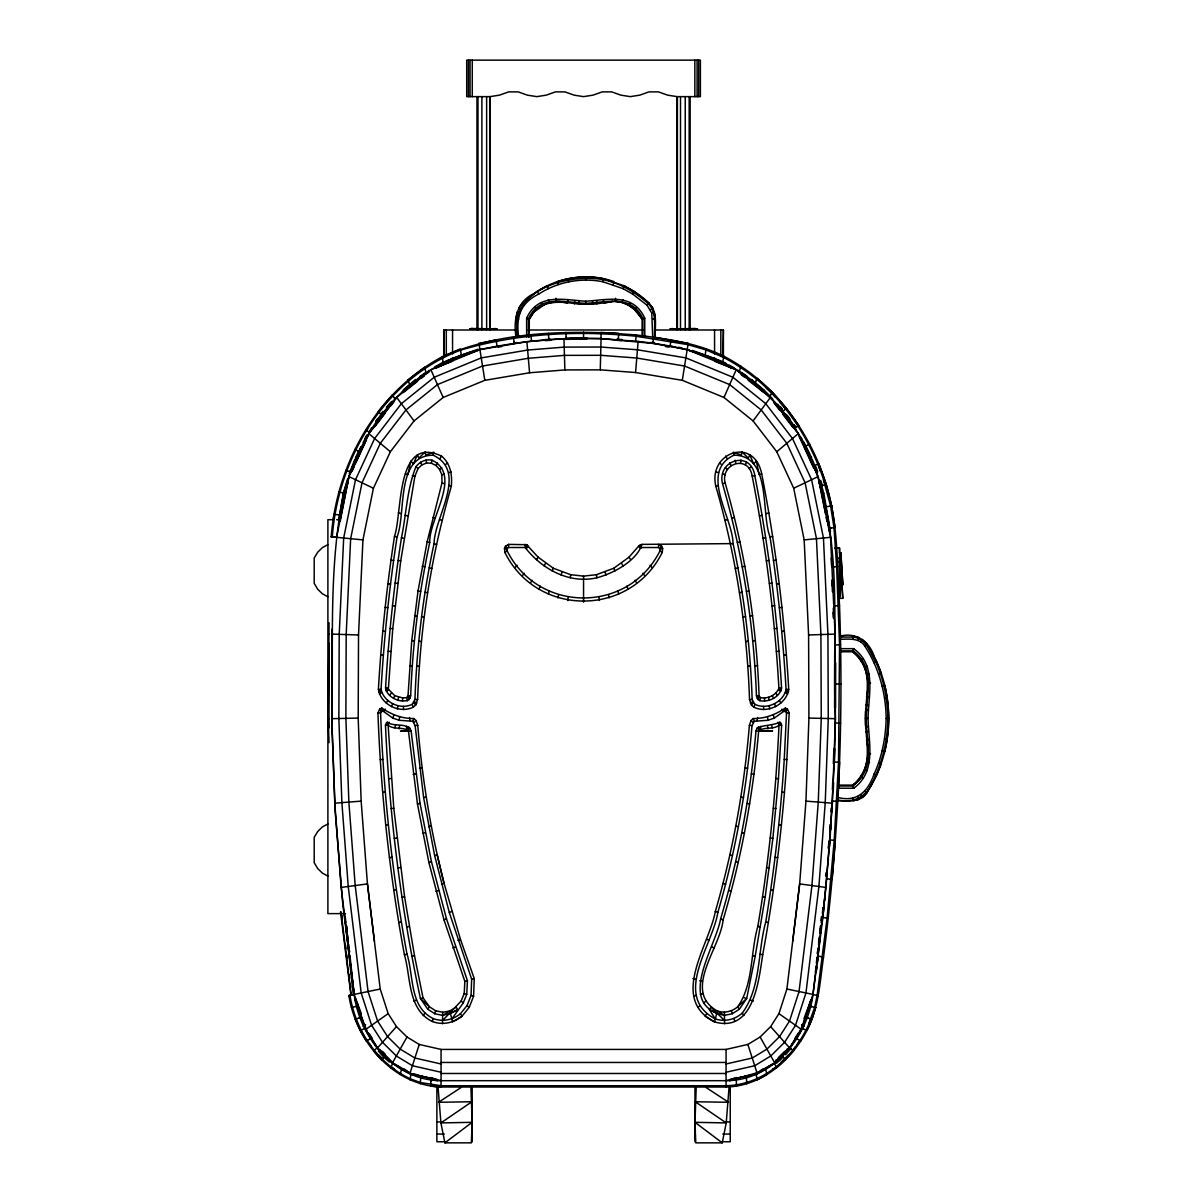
<?xml version="1.0" encoding="UTF-8"?>
<svg xmlns="http://www.w3.org/2000/svg" width="1203" height="1203" viewBox="0 0 1203 1203"><rect width="100%" height="100%" fill="white"/><g stroke="black" fill="none" stroke-linecap="round" stroke-linejoin="round"><path stroke-width="1.5" d="M642.898 337.066L642.913 318.81L644.763 318.178C633.094 292.645 607.545 299.863 585.696 301.231C563.846 299.863 538.282 292.63 526.628 318.178L526.628 336.93M329.036 727.95L329.021 643.199M344.404 913.182L353.276 994.61L354.163 994.415L342.735 903.664L335.246 812.341L331.727 718.672C333.772 643.575 328.208 566.914 343.832 492.959C349.637 472.223 357.667 452.102 368.81 433.621L369.411 432.478C393.907 392.163 433.456 360.133 479.937 349.607C519.636 341.111 560.342 337.171 600.929 338.614L638.131 341.411C679.56 346.088 722.567 355.065 755.048 383.065C775.92 400.464 792.927 422.193 805.469 446.283C846.04 530.643 831.408 628.101 835.393 718.672L834.296 762.07L830.01 839.905L822.897 917.438L812.972 994.415C807.469 1037.903 772.386 1080.61 726.071 1080.685L441.05 1080.685C394.749 1080.61 359.652 1037.903 354.163 994.415L349.938 955.573M358.193 718.086L358.524 634.973L362.945 539.891L373.426 488.238L390.358 451.742L414.027 420.93L443.155 397.486L484.809 380.328L529.576 372.765L564.884 369.938L600.267 369.847L635.575 372.524L682.312 380.328L723.98 397.486L753.093 420.93L776.762 451.742L793.694 488.238L804.175 539.891L808.596 634.973L808.927 718.086L805.95 801.123L799.664 883.904L786.897 989.031L778.942 1013.648L770.642 1026.61L760.131 1037.016L747.875 1044.445L726.071 1049.422L441.05 1049.422L419.245 1044.445L406.99 1037.016L396.479 1026.61L388.163 1013.648L380.223 989.031L367.441 883.904L361.156 801.123L358.193 718.086L331.727 718.672L334.765 803.198L341.156 887.438L354.163 994.415L380.223 989.031M641.951 547.515L658.537 547.515L660.191 549.139L660.011 550.763C628.763 613.68 538.358 613.665 507.11 550.763L507.335 548.252L508.583 547.515L525.17 547.515C541.651 568.869 569.094 584.222 596.868 577.786C613.485 573.395 636.703 560.884 641.966 544.388L733.063 543.606C732.567 516.613 698.778 471.771 734.041 455.155C771.875 455.696 760.627 512.403 770.04 537.004C777.845 587.545 783.108 638.462 786.07 689.53C783.168 702.387 766.867 710.236 754.882 704.296L752.161 699.514C750.401 647.109 744.055 594.884 733.063 543.606M834.581 707.74L834.792 662.913L835.679 662.898L835.483 707.755M331.727 718.672L332.163 628.928M715.86 486.373C707.725 452.208 754.191 436.118 761.71 473.877C775.574 544.974 784.582 617.004 788.717 689.319C786.536 704.356 767.559 714.056 753.875 707.169L751.364 704.973L749.514 699.529C747.093 627.455 735.905 555.681 715.86 486.373L718.371 485.365M838.506 785.093L852.957 785.093C874.686 768.912 865.258 741.243 865.423 718.432C865.273 695.62 874.671 667.951 852.957 651.785L840.326 651.785M442.524 1023.678L442.719 1012.264L435.681 1010.791L429.396 1006.776L420.418 998.49C401.095 908.581 389.501 817.063 385.471 725.183L387.231 722.191C393.982 727.409 407.802 721.965 411.125 730.988L420.042 803.348L431.441 861.679L446.493 918.821L467.426 980.791L466.749 994.355L463.29 1002.881L451.892 1018.896L452.493 1021.888L462.027 1016.189L469.215 1007.347L473.606 996.234L474.253 978.58L460.418 939.257L444.042 883.288C430.734 831.514 422.178 778.582 417.757 725.319L416.058 720.597L413.937 718.552C401.862 718.627 391.576 714.627 381.757 708.026L379.712 709.078L377.937 712.868C380.9 794.01 389.622 874.927 404.419 954.776C411.005 977.317 407.501 1009.422 432.313 1021.497C442.493 1025.437 453.651 1022.956 462.027 1016.189L460.448 1013.708L467.035 1005.588L471.065 995.392L471.666 979.197L449.29 912.475L434.644 855.589L423.606 797.574L415.125 725.62L412.734 721.244L399.125 720.281L392.795 718.086L383.516 711.439L382.103 711.003L380.584 712.928C383.531 793.83 392.268 874.506 406.99 954.099C413.847 975.603 409.306 1006.881 433.185 1018.565C442.524 1022.144 452.809 1019.979 460.448 1013.708M441.05 1080.685L409.907 1073.587L392.404 1062.986L377.366 1048.099L365.517 1029.588L354.178 994.565L348.9 995.663C355.908 1041.001 392.945 1085.332 441.05 1087.016L726.071 1087.031C761.319 1086.249 791.288 1060.685 806.927 1030.49C818.852 1007.888 819.89 981.889 823.529 957.137C830.19 905.408 834.852 853.453 837.814 801.393C841.303 736.146 841.874 670.748 839.529 605.44C837.047 565.019 838.25 523.696 826.266 484.583C809.754 431.155 774.161 382.328 723.935 356.283L722.612 362.118M402.539 700.988C395.381 700.642 386.644 695.56 385.561 687.981C388.554 637.71 393.772 587.575 401.441 537.801C406.373 514.162 406.9 489.125 415.982 466.629C419.757 461.711 425.817 458.869 431.997 460.193C462.659 474.869 428.824 518.673 429.727 542.508C418.945 592.959 412.629 644.312 410.674 695.86L409.14 699.499L407.231 700.702L402.539 700.988L402.584 697.905L394.764 695.665L388.343 689.139L392.764 628.718L400.734 560.869L414.9 476.208L418.012 468.629L421.847 464.914L426.524 463.035L431.336 463.215L436.027 465.501L439.636 469.501L441.802 474.764L442.012 482.854L427.17 541.741L418.058 590.853L411.742 640.582L408.028 695.71L406.644 697.665L402.584 697.905M430.794 1081.362L430.824 1079.918L430.719 1086.159L441.05 1087.031L441.05 1049.422M722.582 483.862C716.447 460.238 750.777 449.411 754.807 475.636C768.476 545.726 777.394 616.703 781.559 687.981C779.95 697.184 768.567 702.447 759.89 700.702L757.98 699.499L756.446 695.86C753.785 624.162 742.507 552.809 722.582 483.862L725.108 482.854C720.251 463.11 748.883 454.343 752.206 476.208C765.83 546.177 774.777 617.034 778.912 688.191C776.311 695.169 767.694 699.093 760.476 697.665L759.093 695.71C756.431 623.725 745.078 552.087 725.108 482.854M865.558 725.65L865.558 711.229M838.732 788.221L853.739 788.221C876.792 771.303 868.521 742.477 868.07 718.432C868.521 694.402 876.792 665.56 853.739 648.658L840.596 648.658M869.107 697.484L866.506 696.853C870.777 680.823 865.724 662.627 852.957 651.785L853.739 648.658L853.213 650.778C875.468 667.304 866.34 695.229 866.28 718.432C866.01 741.198 876.13 769.785 852.957 785.093L853.739 788.221L852.957 785.093C865.724 774.251 870.777 756.055 866.506 740.025L869.107 739.394M763.604 709.514L763.679 706.402M600.267 369.847L601.079 338.614L652.853 343.411L687.184 349.607L736.206 369.772L770.461 397.366L798.311 433.621L818.22 476.553L830.551 537.32L835.047 634.101L835.393 718.672L832.371 803.198L825.965 887.438L812.972 994.415L786.897 989.031M839.499 561.53L836.551 561.621L839.423 561.5L840.115 598.417L842.762 598.327L841.514 575.034M729.108 1086.55L726.221 1122.925L722.236 1142.85L695.77 1142.85L694.988 1122.324L696.221 1086.88M832.401 789.8L832.671 782.341M833.348 763.71L833.874 748.792M833.303 789.86L833.574 782.401M834.235 763.755L834.777 748.837M760.597 726.296L760.461 730.657L757.198 727.995C764.025 724.823 772.867 725.544 779.89 722.191L781.649 725.183L778.476 778.747L772.882 838.341L765.198 897.002L755.183 956.37L746.702 998.49L739.334 1009.242L732.311 1013.738L724.432 1015.362C674.883 1004.956 715.65 947.588 720.627 918.821C738.837 857.634 750.461 794.581 755.98 730.988L757.198 727.995M808.822 1023.708L814.657 1007.287L817.138 995.452L827.093 918.22L834.22 840.386L838.521 762.191L839.544 644.688L836.641 566.553L833.995 527.636L830.596 506.042L823.408 479.666M832.506 801.018L837.814 801.393L839.604 762.221L834.296 762.07M329.051 622.778L328.178 718.762L329.036 742.702M784.251 759.379L786.536 712.928L785.83 711.424L783.589 711.439L774.326 718.086L767.995 720.281L754.386 721.244L751.995 725.62C746.822 788.837 735.574 851.559 717.83 912.475C712.597 945.543 672.116 996.114 715.229 1018.896C724.642 1022.129 734.853 1019.618 742.251 1013.121C761.213 987.302 757.439 951.949 765.755 921.949C774.582 868.1 780.702 813.83 784.251 759.379L786.882 759.634C782.672 825.078 774.612 890.28 762.702 954.776C758.702 980.716 753.679 1033.377 714.311 1021.843C669.214 998.355 708.928 945.919 715.334 911.468C733.018 850.777 744.221 788.296 749.364 725.319L751.063 720.597L753.183 718.552C765.258 718.642 775.544 714.627 785.348 708.026L787.409 709.078L789.183 712.868L786.882 759.634M442.569 1020.565L461.125 1001.091L464.223 993.483L464.839 981.362L444.012 919.874L428.885 862.491L417.456 803.935L408.494 731.289C403.576 725.8 390.9 731.093 386.223 722.988M414.96 699.514C416.719 647.109 423.065 594.884 434.057 543.606C434.524 516.598 468.343 471.787 433.08 455.155C395.231 455.696 406.494 512.403 397.065 537.004C389.291 587.545 384.013 638.462 381.05 689.53C384.013 702.372 400.208 710.236 412.238 704.296L414.96 699.514L417.606 699.529C419.17 657.635 423.261 615.801 430.749 574.538C435.877 544.779 443.11 515.44 451.26 486.373C452.493 475.32 450.554 463.486 441.501 456.072C395.592 434.403 402.659 511.982 394.479 536.433C386.659 587.109 381.381 638.146 378.404 689.319C380.584 704.341 399.561 714.056 413.246 707.169L415.757 704.973L417.606 699.529M840.326 636.161C856.401 631.801 869.844 642.071 874.491 657.184C883.964 676.146 888.581 697.274 888.806 718.432C888.641 744.687 881.348 770.958 866.746 792.882C860.371 803.198 846.852 800.702 836.702 800.717M780.897 722.988C776.221 731.093 763.544 725.8 758.627 731.289C753.048 795.123 741.409 858.431 723.108 919.874C720.597 947.889 681.695 990.926 717.334 1011.001C724.417 1013.422 732.086 1011.588 737.725 1006.776C753.529 984.37 750.356 952.385 757.815 926.43C769.078 859.814 775.965 792.506 779.003 725.033L779.89 722.191M578.869 301.036L578.643 304.148C560.493 301.367 538.839 298.75 529.275 319.096L529.275 337.141M420.719 1077.813L420.328 1083.768M828.416 848.416L828.912 841.092M829.664 830.1L830.04 824.611M830.912 811.784L831.153 808.115M829.438 846.686L829.814 841.183M830.551 830.19L830.927 824.687M831.799 811.86L832.055 808.19M618.372 338.163L618.267 339.607L618.748 333.366C559.44 330.63 497.05 332.374 442.027 356.9C376.524 391.802 336.72 464.027 331.216 536.794L362.945 539.891M826.356 876.145L826.626 872.401M828.476 848.07L828.762 844.326M829.754 831.228L830.04 827.484M838.506 797.589C857.438 802.341 868.25 790.942 874.115 773.995C882.175 756.597 885.649 737.514 886.16 718.432C885.874 692.823 878.776 667.424 864.671 645.936C859.363 637.68 848.716 639.184 840.326 639.289M882.19 750.837L884.716 751.725C889.829 729.905 889.829 706.973 884.716 685.154L882.19 686.026M638.131 341.411L635.575 372.524M823.453 911.919L823.829 908.22M824.581 900.852L824.957 897.167M574.763 300.765L574.433 303.863M815.393 972.219L815.995 966.671M816.386 962.971L817.002 957.423M818.01 948.175L817.393 953.723L817.875 950.069M818.611 942.641L819.213 937.092M819.814 931.543L820.416 925.994M821.017 920.445L821.423 916.746M825.844 876.055L826.25 872.355M816.461 970.55L816.867 966.851M817.273 963.152L817.875 957.603M818.281 953.904L820.1 937.242M820.491 933.543L821.303 926.145M821.709 922.43L822.311 916.881M822.717 913.182L823.318 907.633M826.747 876.175L827.153 872.476M635.575 341.201L636.267 334.975C666.116 338.765 696.687 342.644 723.92 356.299L723.665 357.471C742.868 367.697 760.642 380.825 775.243 397.005M641.966 544.388L638.598 546.207L628.974 557.169L613.831 568.222L596.402 574.703L583.56 576.117L570.718 574.703L553.29 568.222L538.147 557.169L526.568 544.703L508.583 544.388L505.471 546.207L504.463 548.418L504.914 552.493C537.034 617.229 630.086 617.229 662.206 552.493L662.658 548.418L661.65 546.207L658.537 544.388L658.537 547.515M332.314 536.899C337.953 458.328 384.765 378.9 460.493 350.163C517.155 333.291 577.5 330.299 636.131 336.254L636.267 334.975L601.169 332.389L600.929 338.614L563.951 338.69L526.899 341.667L479.937 349.607L430.915 369.772L396.674 397.366L368.81 433.621L348.915 476.553L336.569 537.32L331.216 536.794L336.569 537.32L332.99 536.974M615.56 298.269L615.094 301.382L594.853 304.043L578.643 304.148M785.003 711.003L785.348 708.026M792.702 941.242L799.664 883.904L825.965 887.438M333.336 519.47L333.968 514.283L339.231 514.914M818.551 944.535L819.213 939.002M819.89 933.483L820.566 927.949M821.243 922.415L821.905 916.881M822.356 913.197L823.032 907.663M399.17 728.913L399.561 725.815M740.597 463.035L740.973 459.952M652.703 337.141L651.77 313.126L647.064 305.246L632.733 294.103L623.124 288.69L602.793 281.728L603.244 278.645C579.229 273.667 553.771 279.517 533.846 293.652C516.643 301.562 513.245 320.254 516.027 337.141M653.049 341.968L652.853 343.411L653.695 337.186L688.176 343.396L682.312 380.328M816.235 970.731L816.747 967.077M817.258 963.408L818.266 956.069L823.529 957.137L822.461 956.926M567.756 600.508L568.207 597.44M757.138 720.612L757.589 717.514M353.276 994.61L354.629 994.325L348.765 995.693L349.983 995.452C355.517 1030.55 377.682 1063.512 410.223 1078.775L410.058 1079.918L410.9 1074.384M570.252 577.786L570.718 574.703M670.056 346.253L671.003 340.013M399.125 720.281L399.591 717.229M518.688 337.141C515.892 317.607 519.922 303.246 538.673 294.103C557.455 281.878 580.808 277.412 602.793 281.728M723.665 357.486L706.026 349.938L687.981 344.659L688.176 343.396M516.884 319.096C524.147 285.156 573.696 274.284 603.064 279.652C620.071 283.156 635.274 292.164 648.191 303.577C656.958 312.494 654.071 325.938 654.582 337.141M706.026 349.938L706.236 348.675L705.169 354.795M338.554 520.628L343.351 492.959L347.622 478.884M339.426 520.794L344.208 493.275L348.99 477.516M339.923 520.884L344.675 493.425L347.847 482.959M397.366 708.898L397.892 705.83M567.966 300.028L567.425 303.096L558.884 301.291M785.995 690.522L785.845 691.379L788.341 692.372M759.89 700.702L760.476 697.665M340.269 521.019L347.727 482.899M724.597 1023.678L724.432 1015.362L717.334 1011.001L714.627 1021.888L705.093 1016.189L706.672 1013.708M397.907 700.372L398.554 697.364M431.336 463.215L431.997 460.193M394.885 727.875L395.561 724.853M433.08 455.155L433.787 452.163L425.651 455.11L425.351 451.711L418.764 458.148L417.351 454.794L413.396 463.892L410.779 461.05L407.982 474.584L405.411 473.877M557.891 597.906L558.628 594.884M613.124 284.57L613.861 281.562C595.741 275.201 575.711 275.682 557.515 281.562L558.252 284.57M853.213 650.778L852.957 651.785L861.739 660.071L861.092 660.883M561.154 575.154L561.936 572.162M401.486 1069.557L400.118 1074.535M858.01 640.387L858.897 637.455L852.957 636.161L852.957 639.289M525.726 547.651L526.568 544.703M442.689 1015.362L456.148 1007.137L457.711 1009.633L450.433 1013.377L442.689 1015.362L434.809 1013.738L435.681 1010.791M810.927 999.663L803.183 1025.723L791.303 1045.317M432.313 1021.497L433.185 1018.565M740.958 366.223L739.289 371.592M409.907 1073.587L419.245 1044.445M726.071 1080.685L757.228 1073.587L774.732 1062.986L789.754 1048.099L801.619 1029.588L812.942 994.565L818.235 995.663L817.138 995.452M803.499 1029.016L802.461 1028.58L806.927 1030.49L811.935 1019.227L815.709 1007.543L810.536 1006.34L811.739 1006.61M548.342 594.041L549.335 591.139M733.544 368.765L722.582 362.644L722.928 361.667L726.071 363.426M392.795 718.086L393.787 715.214M731.77 368.389L722.401 363.171L722.928 361.667M753.875 707.169L754.882 704.296M623.064 299.562L621.981 302.464L615.094 301.382C626.568 301.472 636.718 309.336 642.116 319.096L642.116 337.141M623.124 288.69L624.131 285.803L603.244 278.645M654.688 329.998L723.394 329.998L722.838 357.306M803.905 1018.776L811.002 999.753M775.83 1060.174L776.612 1061.482L788.176 1050.024L799.484 1033.166L811.89 999.873M539.17 589.019L540.252 586.132M391.531 706.657L392.614 703.815M552.177 571.064L553.29 568.222M350.058 474.012L356.419 457.997L368.659 434.689M389.231 722.191L388.118 725.033L393.787 808.236L404.614 897.032L414.509 955.678L422.99 997.723L429.396 1006.776L427.787 1009.242L434.809 1013.738M349.216 473.606L354.975 459.11M351.757 471.035L366.193 439.817M860.777 794.912L862.175 797.559L866.746 792.882L876.431 775.484L881.137 763.845L878.686 762.657M655.349 338.945C654.537 328.509 657.56 317.006 652.297 307.366C645.169 297.758 634.477 291.427 624.131 285.803L633.996 291.352L632.733 294.103M393.546 698.417L394.764 695.665M723.98 397.486L736.206 369.772M811.935 1019.227L810.927 1018.911C797.604 1054.023 765.168 1084.911 726.071 1085.723L441.05 1085.723L420.418 1082.565L410.223 1078.775M738.657 370.434L738.236 371.381L751.123 380.419L772.085 399.622M755.529 381.952L755.048 383.065L757.168 378.238L772.326 392.238L786.236 408.043L798.762 425.366L795.078 428.193M412.734 721.244L413.937 718.552M390.629 1067.858L392.614 1063.497M407.561 729.68L408.779 726.973M356.554 458.884L358.825 453.892M352.193 471.005L354.449 466.042M355.938 462.734L366.449 439.591M839.529 552.779L840.852 552.748L842.837 584.688L840.205 584.763L839.499 547.951L835.077 548.072M745.274 464.914L746.567 462.193M356.419 457.997L355.622 457.501L360.9 446.749M526.057 547.816L527.38 545.139M544.132 565.981L545.53 563.32M751.123 380.419L751.604 379.531L763.8 389.877L772.687 398.825M860.777 641.966L862.175 639.319L866.746 643.981L876.431 661.379L881.137 673.033L878.686 674.221M365.05 438.253L366.795 435.065M763.8 389.877L762.973 391.14L750.852 380.885L751.604 379.531M391.667 1067.001L394.569 1069.317M436.027 465.501L437.486 462.884M406.99 1037.016L392.404 1062.986M530.538 582.869L532.027 580.267M364.103 440.539L366.975 435.681M369.832 430.839L371.742 427.621L372.84 428.599L392.84 402.569L391.907 401.381L392.524 402.163L382.028 414.704L370.554 431.471M439.967 458.599L441.501 456.072M861.739 660.071L862.777 658.372M793.348 1050.054L795.258 1046.896M830.987 528.117L829.754 528.267L835.077 527.485L831.664 505.861L826.266 484.568L825.243 484.809C814.642 450.704 796.627 418.87 771.785 393.11L772.326 392.223L769.709 396.434L770.311 395.456M621.981 302.464L628.492 305.201L630.146 302.675M715.229 1018.896L709.409 1009.633L710.973 1007.137L724.552 1020.565M644.763 336.93L644.763 318.178L642.973 318.795C631.545 294.013 606.673 302.464 585.696 303.351C564.718 302.464 539.846 294.028 528.418 318.795L529.275 319.096L531.876 314.991M386.253 702.913L387.847 700.432M423.215 1015.573L424.87 1013.121M794.672 1038.67L798.747 1032.61L799.484 1033.166M647.064 305.246L648.718 302.795L633.996 291.352M529.275 319.096L526.628 318.178L529.275 319.096L536.282 308.72L534.854 307.487M785.83 711.424L787.409 709.078M536.493 559.606L538.147 557.169M375.622 421.486L377.652 418.524M376.915 1047.948L373.637 1051.016L381.712 1060.023L384.358 1056.294L383.742 1057.151L389.351 1062.054M376.013 421.561L381.351 413.997L382.028 414.704M381.712 1060.008L382.253 1059.257M522.478 575.635L524.207 573.26M771.89 393.998L771.634 394.358M796.882 1044.805L799.92 1040.625M548.267 288.69L547.26 285.803L537.41 291.352L522.673 302.795L518.719 308.209L520.959 309.848M389.727 695.259L391.441 692.928M753.093 420.93L770.461 397.366M757.98 699.499L759.349 696.582L757.138 698.296M365.426 431.892L367.682 428.945M380.148 417.997L384.599 412.193M375.351 425.982L385.336 413.005M390.87 405.787L394.193 401.456M383.516 711.439L385.306 709.123M387.216 406.99L389.561 404.178M382.975 411.396L380.689 414.073L381.411 414.855L378.253 411.486L392.404 394.87L395.02 398.945L394.419 397.998M386.404 407.381L390.99 402.028M515.125 567.455L517.049 565.29M377.366 1048.099L396.479 1026.61M785.544 1054.73L790.957 1048.655L790.191 1047.948L793.499 1051.001L776.506 1067.858L774.521 1063.497M783.078 411.546L786.236 408.043L785.574 408.749L779.83 402.223M642.973 318.795L642.116 319.096L634.417 309.487L636.537 307.487M409.922 727.995L406.659 730.657M659.785 548.252L661.65 546.207M838.581 786.01L853.198 786.04L861.739 776.807L861.092 775.995M793.243 427.095L784.777 415.08L785.77 413.997L785.108 414.704L796.581 431.471M751.364 704.973L753.319 702.898M526.508 548.252L528.508 546.207M392.524 402.163L396.298 398.343M749.108 468.629L751.138 466.629M774.852 1062.234L790.386 1046.821M780.762 1062.535L788.311 1055.046M778.356 1057.663L784.672 1051.407M414.058 722.522L416.058 720.597M866.852 665.921L864.716 667.891M401.817 392.509L409.967 384.795L407.862 380.058L424.494 367.381L426.148 372.719M864.671 645.936L866.746 643.981M534.929 311.336L546.072 303.517L557.425 301.321M794.672 428.268L795.378 427.621L787.905 417.02M776.386 1063.287L781.98 1058.384M439.636 469.501L441.772 467.666M403.862 390.704L416.012 380.419L415.516 379.531L403.321 389.877L404.163 391.14L423.411 375.877M386.374 691.394L388.524 689.56M776.762 451.742L798.311 433.621M703.83 1002.881L705.981 1001.091M697.905 1007.347L700.086 1005.588M414.058 382.644L418.358 379.246M403.216 392.629L417.471 381.351M421.757 377.983L424.599 375.727M504.914 552.493L507.11 550.763M445.366 464.704L447.561 462.99M817.078 474.012L801.108 437.306M814.085 467.847L802.807 443.035L803.965 442.148M650.432 309.848L652.673 308.209L648.718 302.795M376.9 1046.956L367.652 1033.166L368.389 1032.61M438.012 1086.55L440.915 1122.925L444.899 1142.85L472.132 1122.324L470.914 1086.88M379.411 694.041L381.667 692.417M419.832 376.509L425.591 372.464M416.012 380.419L428.885 371.381M426.268 373.877L429.125 371.877L428.479 370.434M365.517 1029.588L388.163 1013.648M874.115 662.883L876.431 661.379M461.411 1087.301L438.554 1102.279L471.877 1101.753L440.915 1122.925L472.132 1122.324L471.365 1142.85L444.899 1142.85M760.251 1070.745L763.138 1068.911M772.236 1064.279L760.597 1071.708L729.514 1080.76M363.05 1026.279L365.622 1024.655M358.975 1018.069L360.103 1017.723L355.201 1019.227L360.208 1030.49L366.419 1041.121L370.329 1038.67M810.702 457.997L811.499 457.501L804.717 443.681M366.419 1041.121L367.216 1040.625M810.281 458.253L811.499 457.501M867.032 675.59L869.483 674.297M750.311 703.093L752.657 701.74M772.04 1064.384L753.74 1074.73L731.604 1079.031M772.552 1069.317L775.74 1067.512M434.764 366.93L444.193 361.667L444.539 362.644L435.155 367.877M435.366 368.389L451.456 360.689M327.893 544.658L322.374 547.636L317.712 552.207L314.194 558.057L314.194 583.38L317.697 589.229L322.374 593.801L327.893 596.763M808.807 444.539L809.679 444.072L805.469 446.283M327.893 823.98L322.374 826.942L317.712 831.514L314.194 837.363L314.194 862.686L317.697 868.536L322.374 873.107L327.893 876.085M451.892 1018.896L450.343 1013.392L457.711 1009.633M381.186 711.62L382.298 711.048M385.937 690.311L388.343 689.139M818.22 476.553L793.694 488.238M452.899 948.024L455.366 946.866M457.952 940.4L460.418 939.257M360.208 1030.49L364.659 1028.58M443.336 362.704L442.027 356.9L460.268 348.915L461.351 355.02M444.012 919.874L446.493 918.821M449.29 912.475L451.787 911.468M434.884 368.268L452.253 361.306M651.77 313.126L654.252 312.058L655.349 319.096L652.703 319.096M378.78 692.372L381.276 691.379M474.899 328.96L477.411 328.96M489.426 328.96L491.952 328.96M689.71 328.96L692.236 328.96M675.169 328.96L677.695 328.96M445.892 361.05L478.072 349.186M444.539 362.644L478.253 350.238M435.997 891.333L438.524 890.415M829.604 531.801L822.897 493.275L823.769 492.959L830.491 531.696M441.516 884.205L444.042 883.288L437.2 854.792L434.644 855.589M825.95 513.561L822.446 493.425L823.769 492.959M814.251 465.531L818.897 463.892L826.266 484.568M642.116 319.096L642.898 318.81L642.116 319.096L635.109 308.72M700.372 994.355L702.898 993.483M731.815 518.358L734.356 517.485M725.003 520.478L727.529 519.621M441.802 474.764L444.343 473.937M693.514 996.234L696.056 995.392M428.885 862.491L431.441 861.679M413.682 1001.016L416.238 1000.234M867.965 683.71L870.581 683.154M737.394 542.508L739.95 541.741M422.99 997.723L420.418 998.49L427.787 1009.242M660.191 549.139L662.658 548.418M729.665 1079.632L736.868 1077.542M745.725 641.695L748.356 640.943M422.719 833.348L425.276 832.641M761.71 473.877L759.123 474.584L756.341 461.05L753.725 463.892L749.77 454.794L748.356 458.148L741.77 451.711L741.469 455.11L733.334 452.163L734.041 455.155M448.599 472.674L451.17 471.982M411.937 956.37L414.509 955.678M735.334 568.463L737.92 567.786M742.266 566.884L744.852 566.207M428.674 826.717L431.245 826.025M404.419 954.776L406.99 954.099M887.197 697.71L884.596 698.236M766.251 513.561L768.837 512.944M356.584 1006.34L351.411 1007.543M820.657 480.403L822.416 485.501L821.258 485.771L825.243 484.809M759.424 515.892L762.025 515.26M693.424 328.96L697.499 328.96L669.891 328.96L695.454 328.479M471.666 328.479L469.621 328.96L497.23 328.96L471.666 328.479L473.711 328.96M493.14 328.96L495.185 328.479M821.258 485.771L822.416 485.501M406.704 927.032L409.306 926.43M471.666 979.197L474.253 978.58M378.539 691.289L381.125 690.702M726.071 1063.978L752.236 1058.023L766.928 1049.121L779.544 1036.625L789.514 1021.076L799.048 991.558L811.935 885.573L818.266 802.085L821.258 718.371L820.912 634.567L816.461 538.688L805.108 482.794L786.807 443.29L761.183 409.952L729.68 384.599L684.582 366.028L636.778 358.043L600.658 355.306L564.448 355.366L528.312 358.283L482.538 366.028L437.456 384.599L405.937 409.952L380.328 443.29L362.013 482.794L350.659 538.688L346.193 634.567L345.878 718.371L348.87 802.085L355.201 885.573L368.073 991.558L377.607 1021.076L387.592 1036.625L400.193 1049.121L414.9 1058.023L441.05 1063.978M726.071 1072.249L754.717 1065.738L770.792 1055.978L784.597 1042.294L795.529 1025.287L805.95 992.971L818.897 886.491L825.243 802.627L828.265 718.522L827.92 634.327L823.453 538.012L811.604 479.696L792.491 438.509L765.785 403.712L732.913 377.261L685.875 357.892L637.455 349.787L600.868 347.035L564.207 347.111L527.621 350.058L481.245 357.892L434.208 377.261L401.351 403.712L374.629 438.509L355.517 479.696L343.682 538.012L339.216 634.327L338.855 718.522L341.878 802.627L348.238 886.491L361.186 992.971L371.607 1025.287L382.524 1042.294L396.328 1055.978L412.418 1065.738L441.05 1072.249M417.456 803.935L420.042 803.348M398.764 922.536L401.366 921.949M752.206 476.208L754.807 475.636M746.446 591.425L749.063 590.853M423.606 797.574L426.208 797.003M464.839 981.362L467.426 980.791M739.499 592.733L742.086 592.162M770.04 537.004L772.642 536.433M350.96 995.242L340.539 911.949M763.063 538.358L765.679 537.801M348.915 995.663L352.96 994.821M484.809 380.328L478.944 343.381L496.117 339.968L497.05 346.208M393.772 890.19L396.373 889.679M766.386 560.869L768.988 560.357M773.499 560.508L776.1 559.996M385.652 689.169L388.238 688.672M397.862 867.995L400.464 867.528M769.364 583.44L771.98 582.974M413.125 774.341L415.742 773.875M442.719 1012.264L449.787 1011.001L450.433 1013.377M826.431 506.764L831.664 505.861M742.943 617.139L745.559 616.688M749.965 616.116L752.582 615.65M419.486 768.251L422.103 767.785M389.396 857.709L392.028 857.243M776.597 584.087L779.198 583.65M830.596 506.042L831.679 505.861M865.844 731.755L868.476 731.334M490.042 96.631L499.516 95.142L508.674 91.879L518.162 91.879L527.335 95.142L536.809 96.631L546.267 95.142L555.425 91.879L564.929 91.879L574.072 95.142L583.56 96.631L593.034 95.142L602.192 91.879L611.695 91.879L620.853 95.142L630.327 96.631L639.785 95.142L648.958 91.879L658.447 91.879L667.605 95.142L677.078 96.631L700.387 96.631L700.387 60.15L466.719 60.15L466.719 96.631L490.042 96.631L490.042 329.682M772.025 606.041L774.642 605.65M394.238 838.341L396.87 837.935M829.754 528.267L830.987 528.087M779.333 607.726L781.95 607.335M832.401 567.154L837.739 566.387M833.995 527.636L835.093 527.485M385.697 825.093L388.328 824.717M498.027 347.081L501.651 346.569M752.762 640.943L755.379 640.582M781.724 631.44L784.356 631.079M341.156 887.438L367.441 883.904L374.419 941.242M612.492 301.291L603.981 303.096L603.425 300.028M839.529 605.44L834.22 606.101M774.356 628.718L776.973 628.372M391.17 808.581L393.787 808.236M776.356 651.5L779.003 651.199M415.125 725.62L417.757 725.319M408.494 731.289L400.584 731.093L411.125 730.988M382.644 792.386L385.276 792.085M783.755 655.169L786.386 654.883M865.604 726.762L868.235 726.492M388.644 778.747L391.276 778.476M830.551 537.32L804.175 539.891M840.641 644.582L835.318 645.064M747.8 666.327L750.446 666.071M754.852 665.861L757.484 665.605M380.238 759.634L382.87 759.379M334.765 803.198L361.156 801.123M778.912 688.191L781.559 687.981M786.07 689.53L788.717 689.319M545.064 339.562L550.658 339.216M565.605 338.299L586.869 337.908M545.124 340.629L550.718 340.284M565.636 339.366L586.869 338.975M841.002 683.77L835.694 684.071M385.471 725.183L388.118 725.033L387.231 722.191M756.446 695.86L759.093 695.71M808.596 634.973L835.047 634.101M840.115 583.62L842.762 583.545L842.837 584.688M835.002 548.237L839.423 548.117M836.762 558.448L839.709 558.372L836.671 558.613M758.627 731.289L772.612 730.913L755.98 730.988M328.705 718.747L329.096 718.747M786.536 712.928L789.183 712.868M579.59 304.209L591.801 304.209M835.333 723.078L840.656 723.003M749.514 699.529L752.161 699.514M762.507 897.032L765.198 897.002M518.688 319.096L516.027 319.096L517.14 312.058L519.621 313.126M443.727 357.592L443.727 329.998L516.929 329.998M528.192 329.998L643.455 329.998M516.027 342.554L516.809 342.554M649.53 342.554L654.582 342.554M446.298 361.261L452.554 361.261L452.554 357.592M719.259 361.261L714.567 361.261L714.567 357.592M333.186 519.696L327.893 519.696L327.893 913.618L345.532 913.618M336.705 519.696L340.238 519.696M840.326 637.064L852.957 637.064M840.401 650.853L853.198 650.838M865.423 718.432L868.07 718.432M886.16 718.432L888.806 718.432M836.702 799.815C857.664 804.115 868.746 794.281 875.664 775.018C883.859 757.288 887.423 737.875 887.964 718.432C887.423 698.988 883.859 679.59 875.664 661.861C869.919 652.627 866.055 637.846 852.957 637.154M441.05 1062.46L726.071 1062.46M441.05 1073.482L726.071 1073.482M436.884 1121.918L442.448 1121.918M726.522 1121.918L730.236 1121.918M436.884 1134.038L444.313 1134.038M722.808 1134.038L730.236 1134.038M446.163 1141.767L436.884 1141.767L436.884 1085.677M720.958 1141.767L730.236 1141.767L730.236 1085.677M401.922 897.002L404.614 897.032M808.927 718.086L835.393 718.672M329.066 633.996L329.457 634.011M377.937 712.868L380.584 712.928M332.073 634.101L358.524 634.973M408.028 695.71L410.674 695.86M616.703 339.246L621.981 339.547M616.297 340.269L621.921 340.599M781.649 725.183L779.003 725.033L777.89 722.191M836.717 801.318L837.799 801.393M385.561 687.981L388.208 688.191M378.404 689.319L381.05 689.53M805.95 801.123L832.371 803.198M333.938 537.064L336.569 537.32L333.457 537.019M416.674 666.071L419.321 666.327M409.621 665.605L412.268 665.861M868.235 710.371L865.604 710.116M775.845 778.476L778.476 778.747M380.734 654.883L383.366 655.169M830.01 839.905L835.303 840.506L832.1 879.528L826.822 878.731M388.118 651.199L390.764 651.5M749.364 725.319L751.995 725.62M781.83 792.085L784.476 792.386M827.664 859.408L828.566 859.513M636.131 336.254L687.981 344.659M390.133 628.372L392.764 628.718M773.334 808.236L775.95 808.581M382.765 631.079L385.396 631.44M671.003 346.314L674.642 346.81M678.266 347.321L681.906 347.817M665.424 346.599L669.048 347.111M411.742 640.582L414.358 640.943M716.687 1013.377L709.409 1009.633M778.792 824.717L781.424 825.093M385.171 607.335L387.787 607.726M868.476 705.544L865.844 705.123M770.251 837.935L772.882 838.341M392.479 605.65L395.095 606.041M870.581 753.725L867.965 753.168M387.922 583.65L390.524 584.087M421.561 616.688L424.178 617.139M414.539 615.65L417.155 616.116M745.018 767.785L747.634 768.251M775.093 857.243L777.724 857.709M395.14 582.974L397.757 583.44M827.093 918.22L828.175 918.415L822.897 917.438M338.825 492.027L343.832 492.959M751.379 773.875L753.98 774.341M766.657 867.528L769.258 867.995M884.596 738.627L887.197 739.168M778.882 688.672L781.469 689.169M391.005 559.996L393.622 560.508M435.516 1079.031L413.381 1074.73L407.291 1071.271M398.133 560.357L400.734 560.869M770.747 889.679L773.349 890.19M401.441 537.801L404.058 538.358M394.479 536.433L397.065 537.004M425.035 592.162L427.621 592.733M412.298 475.636L414.9 476.208M418.058 590.853L420.674 591.425M699.68 980.791L702.281 981.362M740.913 797.003L743.514 797.574M814.657 1007.302L815.709 1007.543M785.995 690.702L788.582 691.289M747.078 803.348L749.664 803.935M765.755 921.949L768.341 922.536M757.815 926.43L760.416 927.032M692.868 978.58L695.454 979.197M671.936 328.479L673.981 328.96M398.283 512.944L400.87 513.561M405.095 515.26L407.682 515.892M760.131 954.099L762.702 954.776M429.2 567.786L431.787 568.463M422.268 566.207L424.854 566.884M735.875 826.025L738.447 826.717M752.597 955.678L755.183 956.37M715.95 471.982L718.522 472.674M741.845 832.641L744.401 833.348M418.764 640.943L421.396 641.695M504.463 548.418L506.944 549.139M430.253 1077.542L437.456 1079.632M413.426 1073.723L437.606 1080.76M434.057 543.606L436.614 544.373M744.131 997.723L746.702 998.49L737.725 1006.776L739.334 1009.242M349.426 471.426L350.509 471.756L345.847 470.343M427.17 541.741L429.727 542.508M810.927 1018.911L807.033 1017.723L808.16 1018.069M750.883 1000.234L753.439 1001.016M729.92 854.792L732.477 855.589M735.68 861.679L738.236 862.491M722.777 473.937L725.319 474.764M471.065 995.392L473.606 996.234M439.576 519.621L442.118 520.478M432.764 517.485L435.306 518.358M464.223 993.483L466.749 994.355M344.675 493.425L343.351 492.959L344.208 493.275M723.078 883.288L725.604 884.205M728.597 890.415L731.123 891.333M692.432 350.434L721.229 361.05M688.868 350.238L722.582 362.644M715.68 360.689L722.401 363.171M442.012 482.854L444.524 483.862M720.943 362.509L724.311 363.862M714.868 361.306L732.236 368.268M448.749 485.365L451.26 486.373M715.334 911.468L717.83 912.475M720.627 918.821L723.108 919.874M706.702 939.257L709.153 940.4M711.755 946.866L714.221 948.024M358.058 451.035L359.02 451.486L354.795 449.486L355.667 449.907M348.915 476.553L373.426 488.238M778.777 689.139L781.183 690.327M869.483 762.582L867.032 761.288M784.822 711.048L785.935 711.62M729.213 365.171L733.935 367.802M404.238 1069.557L393.576 1063.512L379.577 1049.287L378.96 1050.024L390.524 1061.482M414.464 701.74L416.809 703.093M876.431 775.484L874.115 773.995M355.622 457.501L356.84 458.253M800.702 1041.121L796.792 1038.67M801.514 1024.655L804.07 1026.279M403.997 1068.911L406.885 1070.745L406.524 1071.708L393.426 1063.347M705.725 1087.301L728.582 1102.279L695.259 1101.753L726.221 1122.925L694.988 1122.324L722.236 1142.85M366.464 430.358L365.697 429.817L369.411 432.478M742.296 374.885L750.852 380.885M778.942 1013.648L801.619 1029.588M741.529 372.464L747.289 376.509M785.454 692.417L787.709 694.041M409.982 698.296L407.772 696.582L409.14 699.499M628.492 305.201L634.417 309.487M363.892 442.719L363.156 442.148L364.298 443.035M719.559 462.99L721.755 464.704M660.011 550.763L662.206 552.493M750.191 380.374L753.048 382.644M741.093 374.599L743.95 376.855M748.221 380.238L763.905 392.629M467.035 1005.588L469.215 1007.347M461.125 1001.091L463.29 1002.881M368.81 433.621L390.358 451.742M778.597 689.56L780.747 691.394M864.716 768.988L866.852 770.958M725.349 467.666L727.469 469.501M766.311 388.058L771.785 393.095M866.746 792.882L864.671 790.927M751.063 720.597L753.063 722.522M415.982 466.629L418.012 468.629M382.449 1051.407L384.99 1053.903M378.81 1055.046L382.584 1058.79M638.598 546.207L640.613 548.252M413.802 702.898L415.757 704.973M381.351 413.997L382.359 415.08M505.471 546.207L507.335 548.252M536.282 308.72L536.974 309.487M770.642 1026.61L789.754 1048.099M378.328 1051.076L383.742 1057.151M650.071 565.29L651.996 567.455M780.13 406.569L782.582 409.366M787.213 1048.896L788.176 1050.024L787.544 1049.287L776.1 1060.625L776.612 1061.482M774.296 402.569L784.777 415.08M777.574 404.178L782.266 409.787M774.612 402.163L785.108 414.704M782.521 412.193L786.973 417.997M774.04 402.9L779.589 410.118M782.912 414.449L792.882 427.426M781.815 709.123L783.589 711.439M775.679 692.928L777.394 695.259M396.674 397.366L414.027 420.93M369.246 1043.407L371.261 1046.204M786.837 414.945L789.86 419.14L787.845 416.343M784.867 1059.257L785.424 1060.008L782.777 1056.294L783.394 1057.151M642.928 573.26L644.643 575.635M541.23 302.675L542.899 305.201M628.974 557.169L630.628 559.606M379.712 709.078L381.291 711.424M524.313 305.246L522.673 302.795M742.251 1013.121L743.905 1015.573M369.411 1034.114L372.464 1038.67M779.273 700.432L780.867 702.913M861.739 776.807L862.777 778.506M725.62 456.072L727.153 458.599M366.689 1030.249L363.953 1025.723L357.216 1003.046M368.509 1033.257L376.734 1046.821M800.371 437.907L803.228 442.719M799.018 436.614L802.807 443.035M635.109 580.267L636.582 582.869M774.732 1062.986L760.131 1037.016M729.635 462.884L731.093 465.501M415.516 379.531L416.268 380.885M621.59 563.32L622.989 565.981M639.755 545.139L641.064 547.816M538.673 294.103L537.41 291.352M420.554 462.193L421.847 464.914M409.471 383.712L409.967 384.795M809.063 455.561L811.318 460.554M799.92 437.937L813.439 467.696M758.341 726.973L759.559 729.68M753.183 718.552L754.386 721.244M443.155 397.486L430.915 369.772M772.356 695.665L773.574 698.417M407.862 380.043L408.283 381.02M549.425 302.464L548.327 299.562M652.297 307.366L652.612 308.118M812.145 459.11L817.258 471.997M613.831 568.222L614.944 571.064M774.506 703.815L775.589 706.657M626.868 586.132L627.951 589.019M354.584 998.114L367.652 1033.166M355.456 997.889L361.276 1013.512M443.727 329.998L444.283 357.306M444.193 361.667L444.719 363.171M818.551 465.937L820.386 471.095M412.238 704.296L413.246 707.169M815.92 466.839L817.694 471.937M773.334 715.214L774.326 718.086M617.801 591.139L618.778 594.041M747.875 1044.445L757.228 1073.587M424.494 367.381L424.824 368.464M820.025 480.644L823.228 491.2M819.198 481.02L822.897 493.275M822.446 493.425L819.273 482.959L825.453 513.756M733.935 1018.565L734.807 1021.497M731.439 1010.791L732.311 1013.738M858.01 796.491L858.897 799.424L852.957 800.717L852.957 797.589M640.552 544.703L641.394 547.651M765.634 1069.557L767.018 1074.535L757.063 1079.918L756.236 1074.384M605.184 572.162L605.966 575.154M852.957 785.093L853.198 786.04M608.492 594.884L609.229 597.906M771.559 724.853L772.236 727.875M442.027 356.915L442.283 358.088M556.297 301.382L555.816 298.269M735.123 460.193L735.785 463.215M768.567 697.364L769.198 700.372M826.16 517.395L826.867 521.019M406.644 697.665L407.231 700.702M826.581 517.23L827.213 520.884M769.228 705.83L769.74 708.898M568.147 278.645L568.598 281.728M478.944 343.396L479.14 344.644M596.402 574.703L596.868 577.786M767.544 717.229L767.995 720.281M598.914 597.44L599.365 600.508M409.531 717.514L409.982 720.612M514.072 341.968L514.267 343.396L513.44 337.171M767.559 725.815L767.95 728.913M426.148 459.952L426.524 463.035M345.216 916.881L345.878 922.415M346.329 926.099L347.005 931.633M347.682 937.167L348.344 942.701M349.02 948.235L349.471 951.919M341.908 915.513L342.359 919.212M345.502 945.077L345.953 948.776M346.629 954.31L347.065 958.009M349.096 974.641L349.547 978.34M350.223 983.874L350.674 987.573M341.066 911.874L351.171 995.046M596.959 303.863L596.613 300.765M381.757 708.026L382.103 711.003M531.546 341.201L530.869 334.975M346.705 925.994L347.111 929.693M347.712 935.242L348.314 940.791M348.72 944.49L349.532 951.874M526.899 341.667L529.576 372.765M592.748 304.148L592.523 301.036M548.748 338.178L548.854 339.622L548.373 333.381M746.401 1077.813L746.792 1083.768M840.852 552.748L842.762 583.545M841.529 578.072L842.762 598.327M831.875 580.297L832.16 585.861M833.273 608.132L833.739 617.41M406.509 726.296L406.659 731.289M565.951 332.404L566.192 338.644L566.147 337.201M832.145 557.861L832.401 565.365M832.897 580.372L833.288 591.62M833.844 608.507L834.16 617.891M831.243 557.936L831.499 565.425M832.01 580.432L832.386 591.681M833.077 612.297L833.273 617.921M563.951 338.69L564.884 369.938M403.441 706.402L403.516 709.514M839.634 556.989L839.754 562.553M839.905 569.951L840.205 595.545M839.499 547.951L839.604 553.154M736.296 1079.918L736.401 1086.159M764.537 697.905L764.582 700.988M571.214 337.953L571.23 339.02M724.401 1012.264L724.432 1015.362M528.478 318.81L528.493 337.066M833.093 785.093L833.093 788.221M726.071 1049.422L726.071 1087.031M723.394 329.998L723.394 357.592M720.823 329.998L720.823 355.742M714.567 329.998L714.567 353.908M698.702 60.15L698.702 96.631M697.078 60.15L697.078 96.631M694.958 1087.482L694.958 1141.767M694.853 60.15L694.853 96.631M690.146 96.631L690.146 329.682M689.169 96.631L689.169 329.682M685.244 96.631L685.244 329.682M680.507 96.631L680.507 329.682M677.409 96.631L677.409 329.682M677.078 96.631L677.078 329.682M585.696 276.735L585.696 279.863M585.696 301.231L585.696 304.344M583.56 332.028L583.56 338.254M583.56 576.117L583.56 602.162M525.17 544.388L525.17 547.515M516.809 319.096L516.809 337.141M508.583 544.388L508.583 547.515M489.711 96.631L489.711 329.682M486.629 96.631L486.629 329.682M481.892 96.631L481.892 329.682M477.967 96.631L477.967 329.682M476.959 96.631L476.959 329.682M472.268 60.15L472.268 96.631M472.177 1087.482L472.177 1141.767M470.042 60.15L470.042 96.631M468.418 60.15L468.418 96.631M452.554 329.998L452.554 353.908M446.298 329.998L446.298 355.742M795.92 427.531L793.905 424.734L795.92 427.531"/></g></svg>
